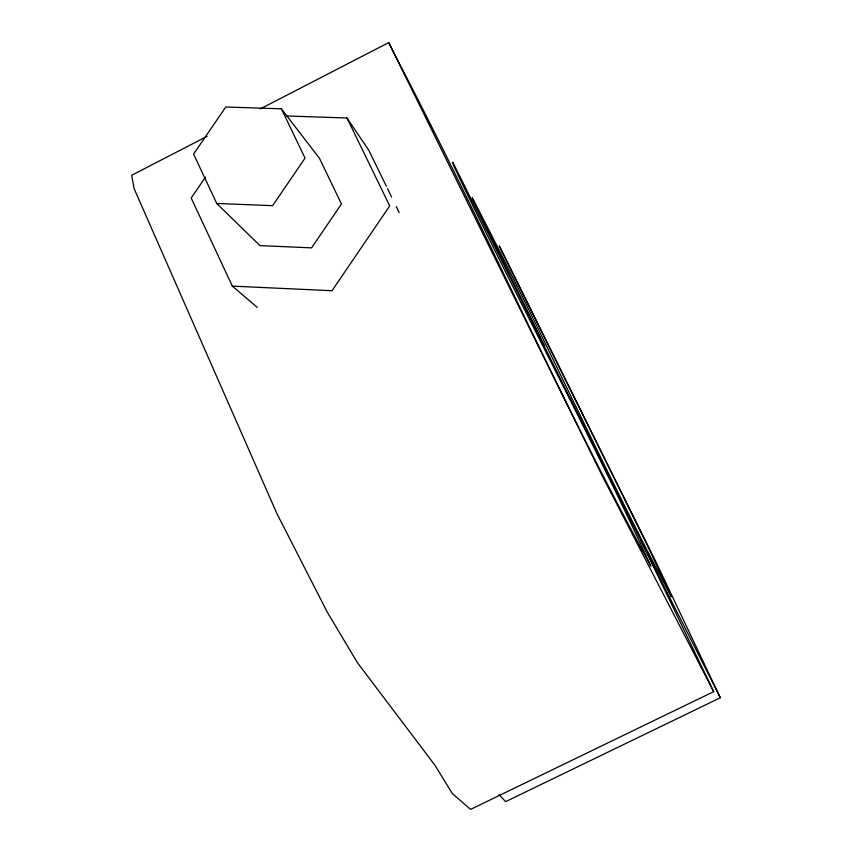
<?xml version="1.0" encoding="UTF-8"?>
<svg xmlns="http://www.w3.org/2000/svg" width="852" height="852" viewBox="0 0 852 852"><rect width="100%" height="100%" fill="white"/><g stroke="black" fill="none" stroke-linecap="round" stroke-linejoin="round"><path stroke-width="1.28" d="M205.439 177.195L191.199 198.026L232.319 286.112L257.304 307.38M207.142 136.32L131.677 175.267L134.158 188.75L276.868 513.5L327.328 612.258L357.414 662.675L435.095 765.437L452.316 793.531L470.56 809.4L713.71 691.632L641.109 541.02L452.774 162.189L453.52 165.384C517.228 299.989 588.679 430.824 650.896 566.165C561.425 402.783 486.843 231.552 400.813 66.349L388.736 42.6L260.201 108.928M544.641 346.008L472.189 197.792C541.297 329.426 601.512 465.575 671.408 596.762L646.476 543.565L499.24 245.898L655.635 561.223L720.323 697.745L505.619 801.657L498.942 794.511M281.384 108.811L225.78 107.001L193.585 154.084L216.738 203.458L259.924 245.621L311.587 247.847L341.46 203.99L319.468 158.312L281.384 108.811L305.048 158.131L272.608 205.683L216.738 203.458M286.368 115.968L346.966 117.981L368.927 150.474L386.371 186.3M232.319 286.112L332.014 290.724L389.715 205.896L346.966 117.981M713.71 691.632L602.375 476.151L388.736 42.6M720.323 697.745L641.119 541.02M387.532 188.686L391.6 197.046M396.255 206.599L399.162 212.574"/></g></svg>
